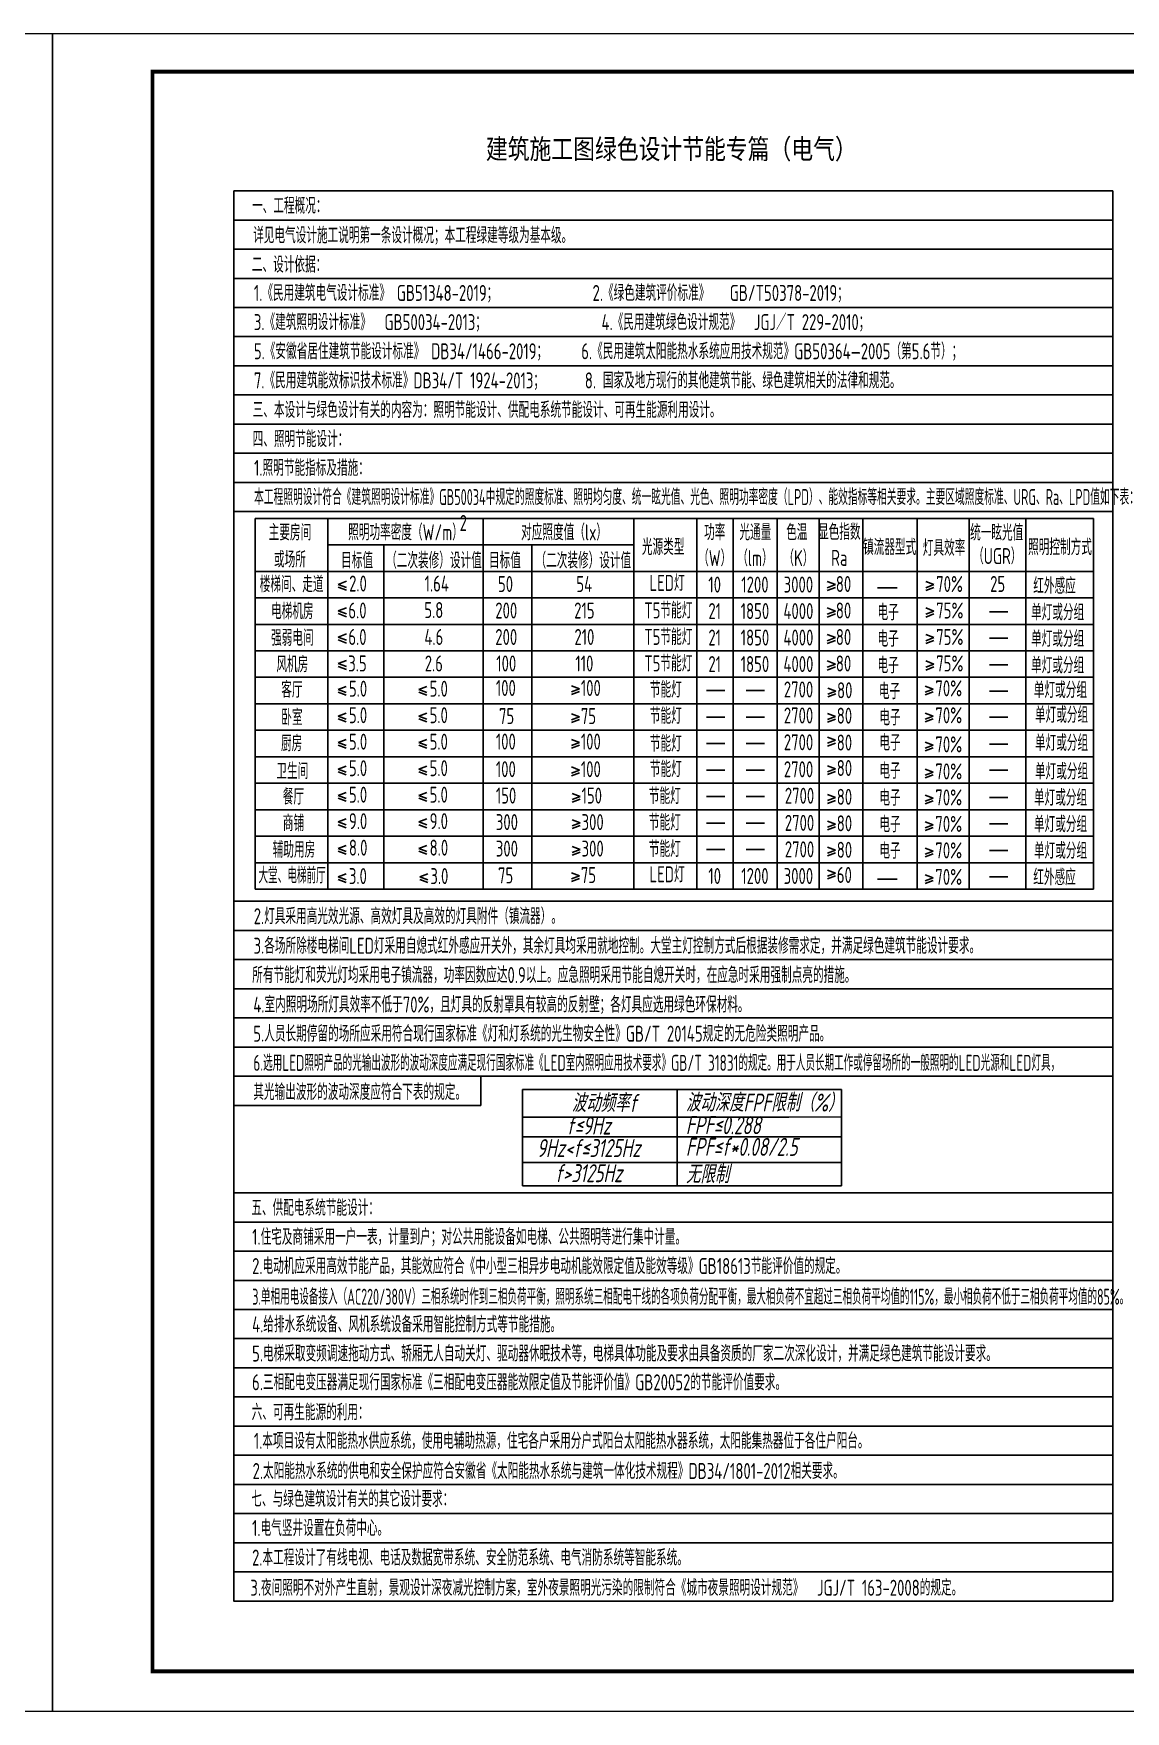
# Model space of a CAD drawing. Extents: x 3443499 to 7125205, y -1700016 to -264854.
# Drawn here: x 3566732 to 3594040, y -759270 to -717316 of the extents above; entities that cross this region are included whole.
import ezdxf
from ezdxf.enums import TextEntityAlignment as Align

# ---------------------------------------------------------------- set-up
doc = ezdxf.new("R2010")
doc.units = 0
doc.header["$LTSCALE"] = 1000
doc.header["$MEASUREMENT"] = 0
doc.layers.add('DIM-照明', color=7, linetype='CONTINUOUS')
doc.layers.add('TEL_TEXT', color=7, linetype='CONTINUOUS')
doc.layers.add('图框', color=147, linetype='CONTINUOUS', lineweight=20)
doc.styles.add('FFDI-TEXT', font='gbeitc.shx', dxfattribs={"width": 0.8, "height": 4.5, "bigfont": 'hztxt.shx'})
doc.styles.add('ICDA-STYLE2', font='simhei.ttf', dxfattribs={"width": 0.8})
doc.styles.add('TSSD_Dimension', font='Tssdeng.shx', dxfattribs={"width": 0.7, "bigfont": 'tssdchn.shx'})

msp = doc.modelspace()

# ---------------------------------------------------------------- linework, layer by layer
at = {"layer": 'TEL_TEXT'}
for p, q in [((3572275.6, -729438.4), (3593243.3, -729438.4)), ((3572275.6, -729438.4), (3572275.6, -738712)), ((3574090.7, -729438.4), (3574090.7, -738712)), ((3577978.3, -729438.4), (3577978.3, -738712)), ((3581745, -729438.4), (3581745, -738712)), ((3583317.8, -729438.4), (3583317.8, -738712)), ((3584230.1, -729438.4), (3584230.1, -738712)), ((3585325.9, -729438.4), (3585325.9, -738712)), ((3586378.7, -729438.4), (3586378.7, -738712)), ((3587468.6, -729438.4), (3587468.6, -738712)), ((3588830.8, -729438.4), (3588830.8, -738712)), ((3590129.8, -729438.4), (3590129.8, -738712)), ((3591546.4, -729438.4), (3591546.4, -738712)), ((3593243.3, -729438.4), (3593243.3, -738712)), ((3574090.7, -730100.8), (3581745, -730100.8)), ((3575495.8, -730100.8), (3575495.8, -738712)), ((3579194.8, -730100.8), (3579194.8, -738712)), ((3572275.6, -730763.2), (3593243.3, -730763.2)), ((3574555.1, -731010.3), (3574348.7, -731088.1)), ((3574555.1, -731165.8), (3574348.7, -731088.1)), ((3574555.1, -731236.5), (3574348.7, -731158.8)), ((3586583.6, -731016.4), (3586789.9, -731094.1)), ((3586583.6, -731171.9), (3586789.9, -731094.1)), ((3586583.6, -731242.6), (3586789.9, -731164.8)), ((3587839.2, -731174.4), (3588327.9, -731174.4)), ((3589044.2, -731016.4), (3589250.6, -731094.1)), ((3589044.2, -731171.9), (3589250.6, -731094.1)), ((3589044.2, -731242.6), (3589250.6, -731164.8)), ((3572275.6, -731425.6), (3593243.3, -731425.6)), ((3574555.1, -731672.7), (3574348.7, -731750.5)), ((3586583.6, -731678.8), (3586789.9, -731756.5)), ((3589044.2, -731678.8), (3589250.6, -731756.5)), ((3572275.6, -732088), (3593243.3, -732088)), ((3574555.1, -731828.2), (3574348.7, -731750.5)), ((3574555.1, -731898.9), (3574348.7, -731821.2)), ((3586583.6, -731834.3), (3586789.9, -731756.5)), ((3586583.6, -731905), (3586789.9, -731827.2)), ((3589044.2, -731834.3), (3589250.6, -731756.5)), ((3589044.2, -731905), (3589250.6, -731827.2)), ((3590636.6, -731773.2), (3591096.1, -731773.2)), ((3574555.1, -732328.5), (3574348.7, -732406.2)), ((3574555.1, -732484), (3574348.7, -732406.2)), ((3574555.1, -732554.7), (3574348.7, -732476.9)), ((3586583.6, -732341.2), (3586789.9, -732418.9)), ((3586583.6, -732496.7), (3586789.9, -732418.9)), ((3586583.6, -732567.4), (3586789.9, -732489.6)), ((3589044.2, -732341.2), (3589250.6, -732418.9)), ((3589044.2, -732496.7), (3589250.6, -732418.9)), ((3589044.2, -732567.4), (3589250.6, -732489.6)), ((3590636.6, -732435.6), (3591096.1, -732435.6)), ((3572275.6, -732750.4), (3593243.3, -732750.4)), ((3574555.1, -732990.9), (3574348.7, -733068.6)), ((3574555.1, -733146.4), (3574348.7, -733068.6)), ((3574555.1, -733217.1), (3574348.7, -733139.3)), ((3586583.6, -733003.6), (3586789.9, -733081.3)), ((3586583.6, -733159.1), (3586789.9, -733081.3)), ((3586583.6, -733229.8), (3586789.9, -733152)), ((3589044.2, -733003.6), (3589250.6, -733081.3)), ((3589044.2, -733159.1), (3589250.6, -733081.3)), ((3589044.2, -733229.8), (3589250.6, -733152)), ((3590636.6, -733098), (3591096.1, -733098)), ((3572275.6, -733412.8), (3593243.3, -733412.8)), ((3574552.2, -733643.1), (3574352.9, -733718.2)), ((3574552.2, -733793.3), (3574352.9, -733718.2)), ((3576570.8, -733643.1), (3576371.5, -733718.2)), ((3576570.8, -733793.3), (3576371.5, -733718.2)), ((3580188, -733624.9), (3580387.4, -733700)), ((3580188, -733775.2), (3580387.4, -733700)), ((3580188, -733843.5), (3580387.4, -733768.3)), ((3583560.9, -733743.3), (3584020.3, -733743.3)), ((3584552.3, -733743.3), (3585011.7, -733743.3)), ((3586593.7, -733681.8), (3586793.1, -733756.9)), ((3586593.7, -733832), (3586793.1, -733756.9)), ((3589032.8, -733633.9), (3589232.2, -733709.1)), ((3589032.8, -733784.2), (3589232.2, -733709.1)), ((3589032.8, -733852.5), (3589232.2, -733777.4)), ((3590636.6, -733760.4), (3591096.1, -733760.4)), ((3572275.6, -734075.2), (3593243.3, -734075.2)), ((3574552.2, -733861.6), (3574352.9, -733786.5)), ((3576570.8, -733861.6), (3576371.5, -733786.5)), ((3586593.7, -733900.4), (3586793.1, -733825.2)), ((3574552.2, -734305.5), (3574352.9, -734380.6)), ((3574552.2, -734455.7), (3574352.9, -734380.6)), ((3574552.2, -734524), (3574352.9, -734448.9)), ((3576570.8, -734305.5), (3576371.5, -734380.6)), ((3576570.8, -734455.7), (3576371.5, -734380.6)), ((3576570.8, -734524), (3576371.5, -734448.9)), ((3580188, -734328), (3580387.4, -734403.1)), ((3580188, -734478.3), (3580387.4, -734403.1)), ((3580188, -734546.6), (3580387.4, -734471.4)), ((3583560.9, -734409.1), (3584020.3, -734409.1)), ((3584552.3, -734409.1), (3585011.7, -734409.1)), ((3586586.3, -734318.3), (3586785.7, -734393.5)), ((3586586.3, -734468.6), (3586785.7, -734393.5)), ((3586586.3, -734536.9), (3586785.7, -734461.8)), ((3589032.8, -734307.7), (3589232.2, -734382.9)), ((3589032.8, -734458), (3589232.2, -734382.9)), ((3589032.8, -734526.3), (3589232.2, -734451.2)), ((3590636.6, -734412), (3591096.1, -734412)), ((3572275.6, -734737.6), (3593243.3, -734737.6)), ((3574552.2, -734967.9), (3574352.9, -735043)), ((3576570.8, -734967.9), (3576371.5, -735043)), ((3580188, -734965.3), (3580387.4, -735040.4)), ((3586586.3, -734912.4), (3586785.7, -734987.6)), ((3586586.3, -735062.7), (3586785.7, -734987.6)), ((3589032.8, -735035.1), (3589232.2, -735110.2)), ((3572275.6, -735400), (3593243.3, -735400)), ((3574552.2, -735118.1), (3574352.9, -735043)), ((3574552.2, -735186.4), (3574352.9, -735111.3)), ((3576570.8, -735118.1), (3576371.5, -735043)), ((3576570.8, -735186.4), (3576371.5, -735111.3)), ((3580188, -735115.5), (3580387.4, -735040.4)), ((3580188, -735183.8), (3580387.4, -735108.7)), ((3583560.9, -735071.5), (3584020.3, -735071.5)), ((3584552.3, -735071.5), (3585011.7, -735071.5)), ((3586586.3, -735131), (3586785.7, -735055.9)), ((3589032.8, -735185.4), (3589232.2, -735110.2)), ((3589032.8, -735253.7), (3589232.2, -735178.5)), ((3590636.6, -735080.9), (3591096.1, -735080.9)), ((3574552.2, -735630.3), (3574352.9, -735705.4)), ((3574552.2, -735780.5), (3574352.9, -735705.4)), ((3574552.2, -735848.8), (3574352.9, -735773.7)), ((3576570.8, -735630.3), (3576371.5, -735705.4)), ((3576570.8, -735780.5), (3576371.5, -735705.4)), ((3576570.8, -735848.8), (3576371.5, -735773.7)), ((3580188, -735655.2), (3580387.4, -735730.3)), ((3580188, -735805.4), (3580387.4, -735730.3)), ((3580188, -735873.8), (3580387.4, -735798.6)), ((3583560.9, -735733.9), (3584020.3, -735733.9)), ((3584552.3, -735733.9), (3585011.7, -735733.9)), ((3586586.3, -735626.6), (3586785.7, -735701.7)), ((3586586.3, -735776.8), (3586785.7, -735701.7)), ((3586586.3, -735845.2), (3586785.7, -735770)), ((3589032.8, -735711.1), (3589232.2, -735786.2)), ((3589032.8, -735861.3), (3589232.2, -735786.2)), ((3589032.8, -735929.6), (3589232.2, -735854.5)), ((3590636.6, -735737.8), (3591096.1, -735737.8)), ((3572275.6, -736062.4), (3593243.3, -736062.4)), ((3574552.2, -736292.7), (3574352.9, -736367.8)), ((3576570.8, -736292.7), (3576371.5, -736367.8)), ((3574552.2, -736442.9), (3574352.9, -736367.8)), ((3574552.2, -736511.2), (3574352.9, -736436.1)), ((3576570.8, -736442.9), (3576371.5, -736367.8)), ((3576570.8, -736511.2), (3576371.5, -736436.1)), ((3580206.3, -736316), (3580405.6, -736391.1)), ((3580206.3, -736466.2), (3580405.6, -736391.1)), ((3580206.3, -736534.5), (3580405.6, -736459.4)), ((3583560.9, -736396.3), (3584020.3, -736396.3)), ((3584552.3, -736396.3), (3585011.7, -736396.3)), ((3586586.3, -736346.6), (3586785.7, -736421.7)), ((3586586.3, -736496.8), (3586785.7, -736421.7)), ((3586586.3, -736565.2), (3586785.7, -736490)), ((3589031.6, -736360.8), (3589231, -736435.9)), ((3589031.6, -736511.1), (3589231, -736435.9)), ((3589031.6, -736579.4), (3589231, -736504.2)), ((3590636.6, -736417.9), (3591096.1, -736417.9)), ((3572275.6, -736724.8), (3593243.3, -736724.8)), ((3574552.2, -736955.1), (3574352.9, -737030.2)), ((3574552.2, -737105.3), (3574352.9, -737030.2)), ((3574552.2, -737173.6), (3574352.9, -737098.5)), ((3576570.8, -736955.1), (3576371.5, -737030.2)), ((3576570.8, -737105.3), (3576371.5, -737030.2)), ((3576570.8, -737173.6), (3576371.5, -737098.5)), ((3580206.3, -736978.4), (3580405.6, -737053.5)), ((3580206.3, -737128.6), (3580405.6, -737053.5)), ((3580206.3, -737196.9), (3580405.6, -737121.8)), ((3583560.9, -737058.7), (3584020.3, -737058.7)), ((3584552.3, -737058.7), (3585011.7, -737058.7)), ((3586586.3, -737009), (3586785.7, -737084.1)), ((3586586.3, -737159.2), (3586785.7, -737084.1)), ((3589031.6, -737023.2), (3589231, -737098.3)), ((3589031.6, -737173.5), (3589231, -737098.3)), ((3590636.6, -737080.3), (3591096.1, -737080.3)), ((3572275.6, -737387.2), (3593243.3, -737387.2)), ((3586586.3, -737227.6), (3586785.7, -737152.4)), ((3589031.6, -737241.8), (3589231, -737166.6)), ((3574552.2, -737617.5), (3574352.9, -737692.6)), ((3574552.2, -737767.7), (3574352.9, -737692.6)), ((3574552.2, -737836), (3574352.9, -737760.9)), ((3576570.8, -737617.5), (3576371.5, -737692.6)), ((3576570.8, -737767.7), (3576371.5, -737692.6)), ((3576570.8, -737836), (3576371.5, -737760.9)), ((3580206.3, -737640.8), (3580405.6, -737715.9)), ((3580206.3, -737791), (3580405.6, -737715.9)), ((3580206.3, -737859.3), (3580405.6, -737784.2)), ((3583560.9, -737721.1), (3584020.3, -737721.1)), ((3584552.3, -737721.1), (3585011.7, -737721.1)), ((3586586.3, -737656.8), (3586785.7, -737731.9)), ((3586586.3, -737807.1), (3586785.7, -737731.9)), ((3586586.3, -737875.4), (3586785.7, -737800.3)), ((3589031.6, -737685.6), (3589231, -737760.7)), ((3589031.6, -737835.9), (3589231, -737760.7)), ((3589031.6, -737904.2), (3589231, -737829)), ((3590636.6, -737742.7), (3591096.1, -737742.7)), ((3572275.6, -738049.6), (3593243.3, -738049.6)), ((3574552.2, -738328.4), (3574352.9, -738403.5)), ((3576589.3, -738328.4), (3576390, -738403.5)), ((3580188, -738302.4), (3580387.4, -738377.5)), ((3580188, -738452.7), (3580387.4, -738377.5)), ((3586586.3, -738234.7), (3586785.7, -738309.8)), ((3586586.3, -738385), (3586785.7, -738309.8)), ((3586586.3, -738453.3), (3586785.7, -738378.1)), ((3589031.6, -738348), (3589231, -738423.1)), ((3572275.6, -738712), (3593243.3, -738712)), ((3574552.2, -738478.6), (3574352.9, -738403.5)), ((3574552.2, -738546.9), (3574352.9, -738471.8)), ((3576589.3, -738478.6), (3576390, -738403.5)), ((3576589.3, -738546.9), (3576390, -738471.8)), ((3580188, -738521), (3580387.4, -738445.8)), ((3587839.2, -738460.8), (3588327.9, -738460.8)), ((3589031.6, -738498.3), (3589231, -738423.1)), ((3589031.6, -738566.6), (3589231, -738491.4)), ((3590636.6, -738405.1), (3591096.1, -738405.1)), ((3577920.4, -744117), (3577920.4, -743388)), ((3578956.6, -743717.8), (3586940.9, -743717.6)), ((3578956.6, -743717.7), (3586941, -743717.7)), ((3578956.6, -743717.8), (3586940.9, -743717.8)), ((3578956.6, -743717.8), (3578956.6, -746124.4)), ((3578956.7, -743717.8), (3586941, -743717.6)), ((3582829.9, -743717.7), (3582829.7, -746124.4)), ((3586941, -743717.5), (3586940.9, -746124.5)), ((3578956.6, -744406.7), (3586940.9, -744406.6)), ((3578956.6, -744406.8), (3585621.2, -744406.8)), ((3578956.6, -744903.6), (3586940.9, -744903.4)), ((3578956.6, -745542.6), (3586940.9, -745542.4)), ((3578956.6, -746124.6), (3586940.9, -746124.5))]:
    msp.add_line(p, q, dxfattribs=at)
for points in [[(3571738.6, -721249.7), (3571738.6, -756510), (3593723.1, -756510), (3593723.1, -721249.7)], [(3571738.6, -721249.7), (3593723.1, -721249.7)], [(3571738.6, -721978.7), (3593723.1, -721978.7)], [(3571738.6, -722707.7), (3593723.1, -722707.7)], [(3571738.6, -723436.7), (3593723.1, -723436.7)], [(3571738.6, -724165.7), (3593723.1, -724165.7)], [(3571738.6, -724894.7), (3593723.1, -724894.7)], [(3571738.6, -725623.7), (3593723.1, -725623.7)], [(3571738.6, -725623.7), (3593723.1, -725623.7)], [(3571738.6, -726352.7), (3593723.1, -726352.7)], [(3571738.6, -727081.7), (3593723.1, -727081.7)], [(3571738.6, -727810.7), (3593723.1, -727810.7)], [(3571738.6, -728539.7), (3593723.1, -728539.7)], [(3571738.6, -729268.7), (3593723.1, -729268.7)], [(3571738.6, -739014), (3593723.1, -739014)], [(3571738.6, -739743), (3593723.1, -739743)], [(3571738.6, -740472), (3593723.1, -740472)], [(3571738.6, -741201), (3593723.1, -741201)], [(3571738.6, -741930), (3593723.1, -741930)], [(3571738.6, -742659), (3593723.1, -742659)], [(3571738.6, -743388), (3593723.1, -743388)], [(3571738.6, -744117), (3577920.4, -744117)], [(3571738.6, -746304), (3593723.1, -746304)], [(3571738.6, -747033), (3593723.1, -747033)], [(3571738.6, -747762), (3593723.1, -747762)], [(3571738.6, -748491), (3593723.1, -748491)], [(3571738.6, -749220), (3593723.1, -749220)], [(3571738.6, -749949), (3593723.1, -749949)], [(3571738.6, -750678), (3593723.1, -750678)], [(3571738.6, -751407), (3593723.1, -751407)], [(3571738.6, -752136), (3593723.1, -752136)], [(3571738.6, -752865), (3593723.1, -752865)], [(3571738.6, -753594), (3593723.1, -753594)], [(3571738.6, -754323), (3593723.1, -754323)], [(3571738.6, -755052), (3593723.1, -755052)], [(3571738.6, -755781), (3593723.1, -755781)]]:
    msp.add_lwpolyline(points, dxfattribs=at)
at = {"layer": '图框'}
for points in [[(3507806.7, -717316), (3567206.5, -717316), (3567206.5, -759270.3), (3507806.7, -759270.3)], [(3567206.5, -717316), (3626606.3, -717316), (3626606.3, -759270.3), (3567206.5, -759270.3)]]:
    msp.add_lwpolyline(points, close=True, dxfattribs=at)
at = {"layer": '图框', "const_width": 100}
msp.add_lwpolyline([(3569706.5, -758270.3), (3625606.5, -758270.3), (3625606.5, -718270.3), (3569706.5, -718270.3)], close=True, dxfattribs=at)

# ---------------------------------------------------------------- texts
at = {"layer": 'DIM-照明', "color": 7, "linetype": 'Continuous', "style": 'FFDI-TEXT', "width": 0.8}
for s, p in [('波动频率f', (3580190.8, -744281.2)), ('波动深度FPF限制（%%%）', (3583046.2, -744270.7)), ('FPF≤0.288', (3583046.2, -744837)), ('FPF≤f*0.08/2.5', (3583046.2, -745378.2)), ('无限制', (3583046.2, -746063.3))]:
    msp.add_text(s, height=450, dxfattribs=at).set_placement(p)
for s, p in [('f≤9Hz', (3580616.2, -744620.2)), ('9Hz<f≤3125Hz', (3580616.2, -745183.2)), ('f>3125Hz', (3580616.2, -745811.2))]:
    msp.add_text(s, height=450, dxfattribs=at).set_placement(p, align=Align.MIDDLE_CENTER)
at = {"layer": 'TEL_TEXT', "color": 4, "style": 'ICDA-STYLE2', "width": 0.8}
msp.add_text('建筑施工图绿色设计节能专篇（电气）', height=500, dxfattribs=at).set_placement((3578044.6, -720451.6))
at = {"layer": 'TEL_TEXT', "style": 'TSSD_Dimension'}
for s, width, p in [('一、工程概况：', 0.7, (3572196.5, -721821.5)), ('详见电气设计施工说明第一条设计概况；本工程绿建等级为基本级。', 0.7, (3572223.7, -722560.7)), ('二、设计依据：', 0.7, (3572191, -723292.4)), ('1.《民用建筑电气设计标准》 GB51348-2019；              2.《绿色建筑评价标准》   GB/T50378-2019；', 0.7, (3572241.8, -724002.3)), ('3.《建筑照明设计标准》  GB50034-2013；                 4.《民用建筑绿色设计规范》  JGJ／T 229-2010；', 0.7, (3572241.8, -724731.3)), ('5.《安徽省居住建筑节能设计标准》 DB34/1466-2019；     6.《民用建筑太阳能热水系统应用技术规范》GB50364—2005（第5.6节）；', 0.7, (3572241.8, -725460.3)), ('7.《民用建筑能效标识技术标准》DB34/T 1924-2013；      8. 国家及地方现行的其他建筑节能、绿色建筑相关的法律和规范。', 0.7, (3572241.8, -726189.3)), ('三、本设计与绿色设计有关的内容为：照明节能设计、供配电系统节能设计、可再生能源利用设计。', 0.7, (3572211, -726925.8)), ('四、照明节能设计：', 0.7, (3572211, -727654.8)), ('1.照明节能指标及措施：', 0.7, (3572246.1, -728376.3)), ('本工程照明设计符合《建筑照明设计标准》GB50034中规定的照度标准、照明均匀度、统一眩光值、光色、照明功率密度（LPD）、能效指标等相关要求。主要区域照度标准、URG、Ra、LPD值如下表：', 0.58, (3572248, -729105.3)), ('2', 0.7, (3577388.4, -729753.5)), ('统一眩光值', 0.7, (3590154.5, -729995.6)), ('（UGR）', 0.7, (3590228.5, -730581.6)), ('LED灯', 0.7, (3582134.4, -731252.8)), ('楼梯间、走道', 0.7, (3572388.5, -731286.1)), ('2.0', 0.7, (3574623.7, -731268.5)), ('1.64', 0.7, (3576513.5, -731268.5)), ('50', 0.7, (3578347.1, -731279.9)), ('54', 0.7, (3580306.9, -731279.9)), ('80', 0.7, (3586797.3, -731279.9)), ('70%%%', 0.7, (3589307, -731279.9)), ('25', 0.7, (3590655.3, -731278.6)), ('T5节能灯', 0.7, (3582005.7, -731940.3)), ('80', 0.7, (3586797.3, -731942.3)), ('75%%%', 0.7, (3589307, -731942.3)), ('T5节能灯', 0.7, (3582005.7, -732602.7)), ('80', 0.7, (3586797.3, -732604.7)), ('75%%%', 0.7, (3589307, -732604.7)), ('75%%%', 0.7, (3589307, -732604.7)), ('T5节能灯', 0.7, (3582005.7, -733265.1)), ('80', 0.7, (3586797.3, -733267.1)), ('75%%%', 0.7, (3589307, -733267.1)), ('75%%%', 0.7, (3589307, -733267.1)), ('客厅', 0.7, (3572928.1, -733923.2)), ('5.0', 0.7, (3574618.7, -733897.7)), ('5.0', 0.7, (3576637.3, -733897.7)), ('100', 0.7, (3578293.3, -733879.5)), ('100', 0.7, (3580419.2, -733879.5)), ('节能灯', 0.7, (3582145.7, -733920.4)), ('80', 0.7, (3586826.7, -733936.4)), ('70%%%', 0.7, (3589286.7, -733888.6)), ('卧室', 0.7, (3572928.1, -734613.7)), ('5.0', 0.7, (3574618.7, -734560.1)), ('5.0', 0.7, (3576637.3, -734560.1)), ('75', 0.7, (3578372.2, -734582.6)), ('75', 0.7, (3580419.2, -734582.6)), ('节能灯', 0.7, (3582145.7, -734576.3)), ('80', 0.7, (3586819.3, -734572.9)), ('70%%%', 0.7, (3589286.7, -734562.4)), ('厨房 ', 0.7, (3572920.4, -735264.3)), ('5.0', 0.7, (3574618.7, -735222.5)), ('5.0', 0.7, (3576637.3, -735222.5)), ('100', 0.7, (3578293.3, -735219.9)), ('100', 0.7, (3580419.2, -735219.9)), ('节能灯', 0.7, (3582145.7, -735270.1)), ('80', 0.7, (3586819.3, -735244.7)), ('70%%%', 0.7, (3589286.7, -735289.7)), ('卫生间 ', 0.7, (3572804, -735958.6)), ('5.0', 0.7, (3574618.7, -735884.9)), ('5.0', 0.7, (3576637.3, -735884.9)), ('100', 0.7, (3578293.3, -735909.8)), ('100', 0.7, (3580419.2, -735909.8)), ('节能灯', 0.7, (3582145.7, -735909)), ('80', 0.7, (3586819.3, -735881.2)), ('70%%%', 0.7, (3589286.7, -735965.7)), ('餐厅', 0.7, (3572965.6, -736597.4)), ('5.0', 0.7, (3574618.7, -736547.3)), ('5.0', 0.7, (3576637.3, -736547.3)), ('150', 0.7, (3578293.3, -736570.6)), ('150', 0.7, (3580437.4, -736570.6)), ('节能灯', 0.7, (3582120.3, -736580.4)), ('80', 0.7, (3586819.3, -736601.2)), ('70%%%', 0.7, (3589285.5, -736615.4)), ('商铺', 0.7, (3572965.6, -737259.8)), ('9.0', 0.7, (3574618.7, -737209.7)), ('9.0', 0.7, (3576637.3, -737209.7)), ('300', 0.7, (3578293.3, -737233)), ('300', 0.7, (3580437.4, -737233)), ('节能灯', 0.7, (3582120.3, -737242.8)), ('80', 0.7, (3586819.3, -737263.6)), ('70%%%', 0.7, (3589285.5, -737277.8)), ('辅助用房', 0.7, (3572712.5, -737922.2)), ('8.0', 0.7, (3574618.7, -737872.1)), ('8.0', 0.7, (3576637.3, -737872.1)), ('300', 0.7, (3578293.3, -737895.4)), ('300', 0.7, (3580437.4, -737895.4)), ('节能灯', 0.7, (3582120.3, -737905.2)), ('80', 0.7, (3586819.3, -737926)), ('70%%%', 0.7, (3589285.5, -737940.2)), ('大堂、电梯前厅', 0.6, (3572357.6, -738565.8)), ('3.0', 0.7, (3574618.7, -738583)), ('3.0', 0.7, (3576655.8, -738583)), ('75', 0.7, (3578347.1, -738566.3)), ('75', 0.7, (3580419.2, -738557)), ('LED灯', 0.7, (3582134.4, -738539.2)), ('60', 0.7, (3586821.3, -738554.7)), ('70%%%', 0.7, (3589285.5, -738602.6)), ('2.灯具采用高光效光源、高效灯具及高效的灯具附件（镇流器）。', 0.7, (3572237.9, -739585.7)), ('3.各场所除楼电梯间LED灯采用自熄式红外感应开关外，其余灯具均采用就地控制。大堂主灯控制方式后根据装修需求定，并满足绿色建筑节能设计要求。', 0.7, (3572234.5, -740324.8)), ('所有节能灯和荧光灯均采用电子镇流器，功率因数应达0.9以上。应急照明采用节能自熄开关时，在应急时采用强制点亮的措施。', 0.7, (3572200.4, -741057.2)), ('4.室内照明场所灯具效率不低于70%%%，且灯具的反射罩具有较高的反射壁；各灯具应选用绿色环保材料。', 0.7, (3572227.8, -741795.1)), ('5.人员长期停留的场所应采用符合现行国家标准《灯和灯系统的光生物安全性》GB/T 20145规定的无危险类照明产品。', 0.7, (3572227.8, -742524.1)), ('6.选用LED照明产品的光输出波形的波动深度应满足现行国家标准《LED室内照明应用技术要求》GB/T 31831的规定。用于人员长期工作或停留场所的一般照明的LED光源和LED灯具，', 0.63, (3572227.8, -743253.1)), ('其光输出波形的波动深度应符合下表的规定。', 0.7, (3572227.8, -743982.1)), ('五、供配电系统节能设计：', 0.7, (3572178.6, -746877.1)), ('1.住宅及商铺采用一户一表，计量到户；对公共用能设备如电梯、公共照明等进行集中计量。', 0.7, (3572197.8, -747604.8)), ('2.电动机应采用高效节能产品，其能效应符合《中小型三相异步电动机能效限定值及能效等级》GB18613节能评价值的规定。', 0.7, (3572197.8, -748333.8)), ('3.单相用电设备接入（AC220/380V）三相系统时作到三相负荷平衡，照明系统三相配电干线的各项负荷分配平衡，最大相负荷不宜超过三相负荷平均值的115%%%，最小相负荷不低于三相负荷平均值的85%%%。', 0.57, (3572202.5, -749100.2)), ('4.给排水系统设备、风机系统设备采用智能控制方式等节能措施。', 0.7, (3572197.8, -749791.8)), ('5.电梯采取变频调速拖动方式、轿厢无人自动关灯、驱动器休眠技术等，电梯具体功能及要求由具备资质的厂家二次深化设计，并满足绿色建筑节能设计要求。', 0.7, (3572197.8, -750520.8)), ('6.三相配电变压器满足现行国家标准《三相配电变压器能效限定值及节能评价值》GB20052的节能评价值要求。', 0.7, (3572196.5, -751239.7)), ('六、可再生能源的利用：', 0.7, (3572186.4, -751990)), ('1.本项目设有太阳能热水供应系统，使用电辅助热源，住宅各户采用分户式阳台太阳能热水器系统，太阳能集热器位于各住户阳台。', 0.7, (3572241.2, -752704.5)), ('七、与绿色建筑设计有关的其它设计要求：', 0.7, (3572177.3, -754157.1)), ('1.电气竖井设置在负荷中心。', 0.7, (3572196.5, -754884.7)), ('2.本工程设计了有线电视、电话及数据宽带系统、安全防范系统、电气消防系统等智能系统。', 0.7, (3572196.5, -755624.2)), ('3.夜间照明不对外产生直射，景观设计深夜减光控制方案，室外夜景照明光污染的限制符合《城市夜景照明设计规范》  JGJ/T 163-2008的规定。', 0.7, (3572153.3, -756377.2))]:
    msp.add_text(s, height=400, dxfattribs=dict(at, width=width)).set_placement(p)
at = {"layer": 'TEL_TEXT', "style": 'TSSD_Dimension', "width": 0.7}
for s, p in [('主要房间', (3573144.7, -729791.6)), ('照明功率密度（W/m）', (3576034.4, -729786.6)), ('对应照度值（lx）', (3579999.8, -729786.6)), ('功率', (3583767, -729785.2)), ('光通量', (3584783.7, -729785.2)), ('色温', (3585821.2, -729785.2)), ('显色指数', (3586883.7, -729779)), ('光源类型', (3582478.8, -730153.7)), ('镇流器型式', (3588141.9, -730157.8)), ('灯具效率', (3589503.7, -730177.6)), ('照明控制方式', (3592402.8, -730157.8)), ('或场所', (3573144.7, -730467.3)), ('目标值', (3574822.3, -730491.7)), ('（二次装修）设计值', (3576745.8, -730491.7)), ('目标值', (3578521.3, -730491.7)), ('（二次装修）设计值', (3580482.2, -730491.7)), ('（W）', (3583767, -730431.8)), ('（lm）', (3584773.9, -730431.8)), ('（K）', (3585860.5, -730431.8)), ('Ra', (3586883.7, -730425.7)), ('10', (3583767, -731094.2)), ('1200', (3584773.9, -731094.2)), ('3000', (3585860.5, -731094.2)), ('红外感应', (3592266.8, -731125.7)), ('电梯机房', (3573203.2, -731759.9)), ('6.0', (3574832.4, -731741.6)), ('5.8', (3576742.7, -731730.7)), ('200', (3578554.1, -731742.1)), ('215', (3580507.9, -731742.1)), ('21', (3583767, -731756.6)), ('1850', (3584773.9, -731756.6)), ('4000', (3585860.5, -731756.6)), ('电子', (3588105.4, -731788.1)), ('单灯或分组', (3592343.6, -731788.1)), ('强弱电间', (3573203.2, -732426.6)), ('6.0', (3574832.4, -732404)), ('4.6', (3576742.7, -732404.5)), ('200', (3578554.1, -732404.5)), ('210', (3580507.9, -732404.5)), ('21', (3583767, -732419)), ('1850', (3584773.9, -732419)), ('4000', (3585860.5, -732419)), ('电子', (3588105.4, -732450.5)), ('单灯或分组', (3592343.6, -732450.5)), ('风机房', (3573203.2, -733089)), ('3.5', (3574832.4, -733066.4)), ('2.6', (3576742.7, -733066.9)), ('100', (3578554.1, -733066.9)), ('110', (3580507.9, -733066.9)), ('21', (3583767, -733081.4)), ('1850', (3584773.9, -733081.4)), ('4000', (3585860.5, -733081.4)), ('电子', (3588105.4, -733112.9)), ('单灯或分组', (3592343.6, -733112.9)), ('2700', (3585863.5, -733717)), ('电子', (3588141.2, -733761)), ('单灯或分组', (3592413.1, -733731)), ('2700', (3585863.5, -734366.7)), ('电子', (3588151.8, -734417.4)), ('单灯或分组', (3592441.4, -734353)), ('2700', (3585863.5, -735037.2)), ('电子', (3588151.8, -735046.4)), ('单灯或分组', (3592441.4, -735053.3)), ('2700', (3585863.5, -735712.9)), ('电子', (3588151.8, -735750.3)), ('单灯或分组', (3592441.4, -735767.9)), ('2700', (3585888, -736374.1)), ('电子', (3588151.8, -736426)), ('单灯或分组', (3592416.3, -736423.8)), ('2700', (3585888, -737052.1)), ('电子', (3588151.8, -737088.4)), ('单灯或分组', (3592416.3, -737086.2)), ('2700', (3585888, -737714.5)), ('电子', (3588151.8, -737750.8)), ('单灯或分组', (3592416.3, -737748.6)), ('10', (3583767, -738380.6)), ('1200', (3584773.9, -738380.6)), ('3000', (3585860.5, -738380.6)), ('红外感应', (3592266.8, -738412.1))]:
    msp.add_text(s, height=400, dxfattribs=at).set_placement(p, align=Align.MIDDLE_CENTER)
at = {"layer": 'TEL_TEXT', "color": 1, "style": 'TSSD_Dimension', "width": 0.7}
msp.add_text('2.太阳能热水系统的供电和安全保护应符合安徽省《太阳能热水系统与建筑一体化技术规程》DB34/1801-2012相关要求。', height=400, dxfattribs=at).set_placement((3572210.1, -753458))

doc.saveas('drawing.dxf')
